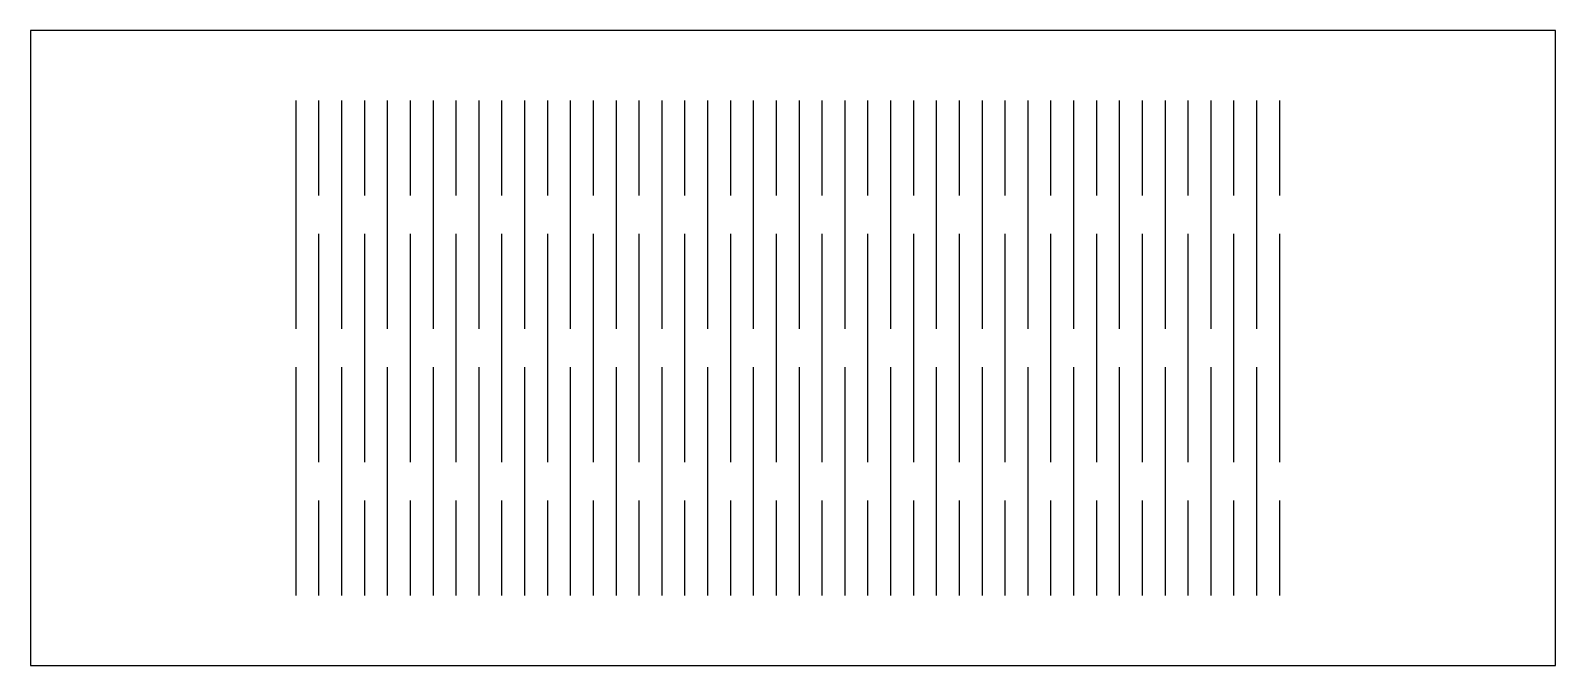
# Model space of a CAD drawing. Header units: millimetres. Extents: x 0 to 120, y 0 to 50.
import ezdxf

# ---------------------------------------------------------------- set-up
doc = ezdxf.new("R2010")
doc.units = ezdxf.units.MM
doc.layers.add('CUT', color=1, linetype='Continuous')

msp = doc.modelspace()

# ---------------------------------------------------------------- linework, layer by layer
at = {"layer": 'CUT'}
msp.add_lwpolyline([(120, 0), (120, 50), (0, 50), (0, 0), (120, 0)], close=True, dxfattribs=at)
for points in [[(20.9, 26.5), (20.9, 44.5)], [(22.7, 37), (22.7, 44.5)], [(24.5, 26.5), (24.5, 44.5)], [(26.3, 37), (26.3, 44.5)], [(28.1, 26.5), (28.1, 44.5)], [(29.9, 37), (29.9, 44.5)], [(31.7, 26.5), (31.7, 44.5)], [(33.5, 37), (33.5, 44.5)], [(35.3, 26.5), (35.3, 44.5)], [(37.1, 37), (37.1, 44.5)], [(38.9, 26.5), (38.9, 44.5)], [(40.7, 37), (40.7, 44.5)], [(42.5, 26.5), (42.5, 44.5)], [(44.3, 37), (44.3, 44.5)], [(46.1, 26.5), (46.1, 44.5)], [(47.9, 37), (47.9, 44.5)], [(49.7, 26.5), (49.7, 44.5)], [(51.5, 37), (51.5, 44.5)], [(53.3, 26.5), (53.3, 44.5)], [(55.1, 37), (55.1, 44.5)], [(56.9, 26.5), (56.9, 44.5)], [(58.7, 37), (58.7, 44.5)], [(60.5, 26.5), (60.5, 44.5)], [(62.3, 37), (62.3, 44.5)], [(64.1, 26.5), (64.1, 44.5)], [(65.9, 37), (65.9, 44.5)], [(67.7, 26.5), (67.7, 44.5)], [(69.5, 37), (69.5, 44.5)], [(71.3, 26.5), (71.3, 44.5)], [(73.1, 37), (73.1, 44.5)], [(74.9, 26.5), (74.9, 44.5)], [(76.7, 37), (76.7, 44.5)], [(78.5, 26.5), (78.5, 44.5)], [(80.3, 37), (80.3, 44.5)], [(82.1, 26.5), (82.1, 44.5)], [(83.9, 37), (83.9, 44.5)], [(85.7, 26.5), (85.7, 44.5)], [(87.5, 37), (87.5, 44.5)], [(89.3, 26.5), (89.3, 44.5)], [(91.1, 37), (91.1, 44.5)], [(92.9, 26.5), (92.9, 44.5)], [(94.7, 37), (94.7, 44.5)], [(96.5, 26.5), (96.5, 44.5)], [(98.3, 37), (98.3, 44.5)], [(22.7, 16), (22.7, 34)], [(26.3, 16), (26.3, 34)], [(29.9, 16), (29.9, 34)], [(33.5, 16), (33.5, 34)], [(37.1, 16), (37.1, 34)], [(40.7, 16), (40.7, 34)], [(44.3, 16), (44.3, 34)], [(47.9, 16), (47.9, 34)], [(51.5, 16), (51.5, 34)], [(55.1, 16), (55.1, 34)], [(58.7, 16), (58.7, 34)], [(62.3, 16), (62.3, 34)], [(65.9, 16), (65.9, 34)], [(69.5, 16), (69.5, 34)], [(73.1, 16), (73.1, 34)], [(76.7, 16), (76.7, 34)], [(80.3, 16), (80.3, 34)], [(83.9, 16), (83.9, 34)], [(87.5, 16), (87.5, 34)], [(91.1, 16), (91.1, 34)], [(94.7, 16), (94.7, 34)], [(98.3, 16), (98.3, 34)], [(20.9, 5.5), (20.9, 23.5)], [(24.5, 5.5), (24.5, 23.5)], [(28.1, 5.5), (28.1, 23.5)], [(31.7, 5.5), (31.7, 23.5)], [(35.3, 5.5), (35.3, 23.5)], [(38.9, 5.5), (38.9, 23.5)], [(42.5, 5.5), (42.5, 23.5)], [(46.1, 5.5), (46.1, 23.5)], [(49.7, 5.5), (49.7, 23.5)], [(53.3, 5.5), (53.3, 23.5)], [(56.9, 5.5), (56.9, 23.5)], [(60.5, 5.5), (60.5, 23.5)], [(64.1, 5.5), (64.1, 23.5)], [(67.7, 5.5), (67.7, 23.5)], [(71.3, 5.5), (71.3, 23.5)], [(74.9, 5.5), (74.9, 23.5)], [(78.5, 5.5), (78.5, 23.5)], [(82.1, 5.5), (82.1, 23.5)], [(85.7, 5.5), (85.7, 23.5)], [(89.3, 5.5), (89.3, 23.5)], [(92.9, 5.5), (92.9, 23.5)], [(96.5, 5.5), (96.5, 23.5)], [(22.7, 5.5), (22.7, 13)], [(26.3, 5.5), (26.3, 13)], [(29.9, 5.5), (29.9, 13)], [(33.5, 5.5), (33.5, 13)], [(37.1, 5.5), (37.1, 13)], [(40.7, 5.5), (40.7, 13)], [(44.3, 5.5), (44.3, 13)], [(47.9, 5.5), (47.9, 13)], [(51.5, 5.5), (51.5, 13)], [(55.1, 5.5), (55.1, 13)], [(58.7, 5.5), (58.7, 13)], [(62.3, 5.5), (62.3, 13)], [(65.9, 5.5), (65.9, 13)], [(69.5, 5.5), (69.5, 13)], [(73.1, 5.5), (73.1, 13)], [(76.7, 5.5), (76.7, 13)], [(80.3, 5.5), (80.3, 13)], [(83.9, 5.5), (83.9, 13)], [(87.5, 5.5), (87.5, 13)], [(91.1, 5.5), (91.1, 13)], [(94.7, 5.5), (94.7, 13)], [(98.3, 5.5), (98.3, 13)]]:
    msp.add_lwpolyline(points, dxfattribs=at)

doc.saveas('drawing.dxf')
